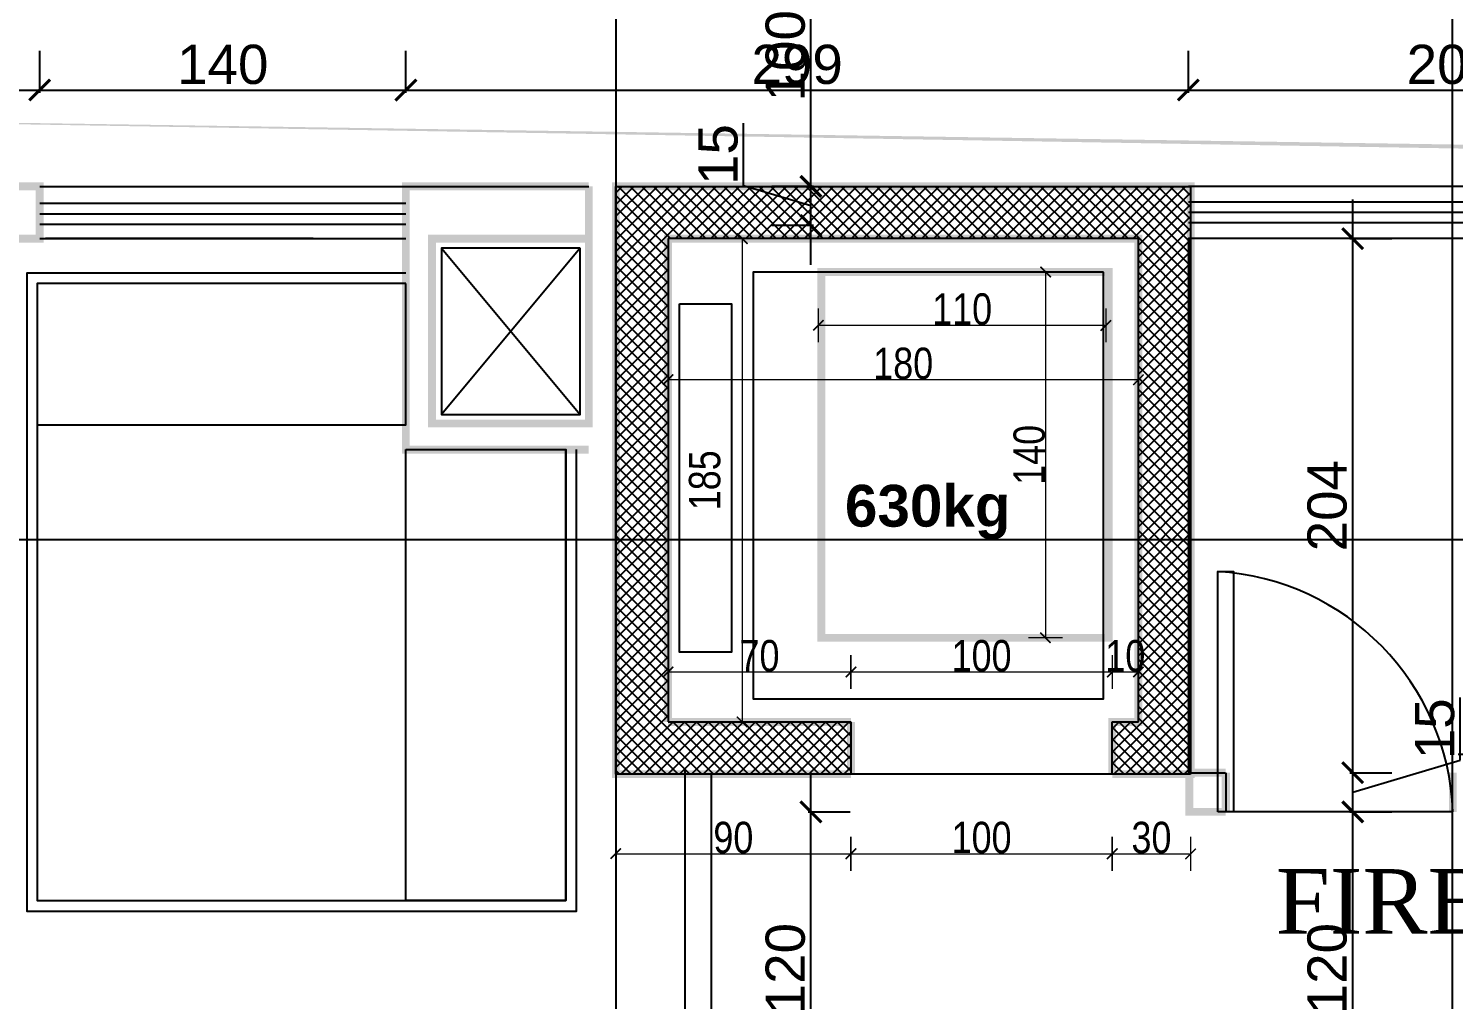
# Model space of a CAD drawing. Extents: x 250879 to 348495, y -51522 to -9360.
# Drawn here: x 279821 to 280366, y -20469 to -20097 of the extents above; entities that cross this region are included whole.
import ezdxf

# ---------------------------------------------------------------- set-up
doc = ezdxf.new("R2010")
doc.units = 0
doc.layers.get('0').update_dxf_attribs({"linetype": 'CONTINUOUS'})
doc.layers.get('DEFPOINTS').update_dxf_attribs({"color": 9, "linetype": 'CONTINUOUS'})
for name, color, linetype in [('AXIS', 1, 'CONTINUOUS'), ('FURNITURE', 4, 'CONTINUOUS'), ('TEXT', 3, 'CONTINUOUS'), ('WALL', 7, 'CONTINUOUS')]:
    doc.layers.add(name, color=color, linetype=linetype)
doc.layers.add('dimention', color=151, linetype='CONTINUOUS', lineweight=13)
doc.styles.get("Standard").update_dxf_attribs({"font": 'sanss___.ttf', "height": 15})
doc.styles.add('style2', font='romantic.ttf', dxfattribs={"height": 50})
doc.styles.add('STYLE4', font='arialbd.ttf', dxfattribs={"height": 0.2})
doc.styles.add('yon', font='ARIALN.TTF')
doc.dimstyles.new('CM', dxfattribs={"dimscale": 0, "dimtxt": 12, "dimasz": 0.4, "dimexe": 50, "dimexo": 1000, "dimgap": 0.03, "dimtad": 1, "dimdec": 0, "dimzin": 0, "dimdsep": 46, "dimtxsty": 'yon', "dimblk": 'Ar thick3', "dimcen": 3, "dimdle": 8, "dimse1": 1, "dimse2": 1, "dimclrd": 8, "dimclre": 8, "dimclrt": 30, "dimadec": 0, "dimazin": 0, "dimtfac": 1, "dimtdec": 0, "dimtix": 1, "dimtmove": 1, "dimatfit": 3, "dimfxl": 50, "dimtolj": 1, "dimtzin": 0, "dimlwd": 9, "dimarcsym": 0})
doc.dimstyles.new('STANDARD$0', dxfattribs={"dimscale": 0, "dimtxt": 12, "dimasz": 8, "dimexe": 15, "dimexo": 0.0625, "dimgap": 2, "dimtad": 1, "dimdec": 0, "dimzin": 0, "dimdsep": 46, "dimtxsty": 'Standard', "dimblk1": 'ARCHTICK', "dimblk2": 'ARCHTICK', "dimsah": 1, "dimcen": 0.09, "dimdle": 15, "dimclrd": 3, "dimclre": 3, "dimclrt": 3, "dimazin": 0, "dimtfac": 1, "dimtdec": 0, "dimtofl": 0, "dimtmove": 1, "dimatfit": 3, "dimldrblk": 'ARCHTICK', "dimfxl": 1.045499999999997, "dimfxlon": 1, "dimtolj": 1, "dimtzin": 0, "dimarcsym": 0})

# ---------------------------------------------------------------- blocks, each defined once
blk = doc.blocks.new('_ARCHTICK')
at = {"color": 0, "linetype": 'ByBlock', "const_width": 0.15}
blk.add_lwpolyline([(-0.5, -0.5), (0.5, 0.5)], dxfattribs=at)
blk = doc.blocks.new('*D308')
at = {"layer": 'DEFPOINTS', "color": 0, "linetype": 'Continuous', "transparency": 16777216}
for p in [(280113.2225218799, -20397.09950007161), (280119.9894628904, -20397.09950007161), (280117.6954637787, -20517.09950007167)]:
    blk.add_point(p, dxfattribs=at)
at = {"layer": 'WALL', "color": 3, "linetype": 'Continuous', "lineweight": -2, "transparency": 16777216}
for p, q in [((280119.9894628904, -20532.09950007167), (280119.9894628904, -20382.09950007161)), ((280118.9439628904, -20397.09950007161), (280134.9894628904, -20397.09950007161)), ((280118.9439628904, -20517.09950007167), (280134.9894628904, -20517.09950007167))]:
    blk.add_line(p, q, dxfattribs=at)
at = {"layer": 'WALL', "color": 3, "linetype": 'Continuous', "lineweight": -2, "transparency": 16777216, "xscale": 8, "yscale": 8, "zscale": 8}
for p, rotation in [((280119.9894628904, -20397.09950007161), 90), ((280119.9894628904, -20517.09950007167), 270)]:
    blk.add_blockref('_ARCHTICK', p, dxfattribs=dict(at, rotation=rotation))
at = {"layer": 'WALL', "color": 3, "linetype": 'Continuous', "transparency": 16777216, "insert": (280110.2631254419, -20457.0995000716), "char_height": 15, "attachment_point": 5, "rotation": 90}
blk.add_mtext('\\A1;120', dxfattribs=at)
blk = doc.blocks.new('*D309')
at = {"layer": 'DEFPOINTS', "color": 0, "linetype": 'Continuous', "transparency": 16777216}
for p in [(280119.9894628904, -20157.66837803005), (280135.9578552865, -20157.66837803005), (280135.9578552865, -20172.66837803005)]:
    blk.add_point(p, dxfattribs=at)
at = {"layer": 'WALL', "color": 3, "linetype": 'Continuous', "lineweight": -2, "transparency": 16777216}
for p, q in [((280094.2631254419, -20157.45047679548), (280094.2631254419, -20133.53278132223)), ((280119.9894628904, -20187.66837803005), (280119.9894628904, -20142.66837803005)), ((280119.9894628904, -20165.16837803005), (280094.2631254419, -20157.45047679548)), ((280121.0349628904, -20157.66837803005), (280104.9894628904, -20157.66837803005)), ((280121.0349628904, -20172.66837803005), (280104.9894628904, -20172.66837803005))]:
    blk.add_line(p, q, dxfattribs=at)
at = {"layer": 'WALL', "color": 3, "linetype": 'Continuous', "lineweight": -2, "transparency": 16777216, "xscale": 8, "yscale": 8, "zscale": 8}
for p, rotation in [((280119.9894628904, -20157.66837803005), 90), ((280119.9894628904, -20172.66837803005), 270)]:
    blk.add_blockref('_ARCHTICK', p, dxfattribs=dict(at, rotation=rotation))
at = {"layer": 'WALL', "color": 3, "linetype": 'Continuous', "transparency": 16777216, "insert": (280084.5367879933, -20145.49162905881), "char_height": 15, "attachment_point": 5, "rotation": 90}
blk.add_mtext('\\A1;15', dxfattribs=at)
blk = doc.blocks.new('*D310')
at = {"layer": 'DEFPOINTS', "color": 0, "linetype": 'Continuous', "transparency": 16777216}
for p in [(280119.9894628904, -20057.66837803005), (280152.9973915203, -20057.66837803005), (280135.9578552865, -20157.66837803005)]:
    blk.add_point(p, dxfattribs=at)
at = {"layer": 'WALL', "color": 3, "linetype": 'Continuous', "lineweight": -2, "transparency": 16777216}
for p, q in [((280119.9894628904, -20172.66837803005), (280119.9894628904, -20042.66837803005)), ((280121.0349628904, -20057.66837803005), (280104.9894628904, -20057.66837803005)), ((280121.0349628904, -20157.66837803005), (280104.9894628904, -20157.66837803005))]:
    blk.add_line(p, q, dxfattribs=at)
at = {"layer": 'WALL', "color": 3, "linetype": 'Continuous', "lineweight": -2, "transparency": 16777216, "xscale": 8, "yscale": 8, "zscale": 8}
for p, rotation in [((280119.9894628904, -20057.66837803005), 90), ((280119.9894628904, -20157.66837803005), 270)]:
    blk.add_blockref('_ARCHTICK', p, dxfattribs=dict(at, rotation=rotation))
at = {"layer": 'WALL', "color": 3, "linetype": 'Continuous', "transparency": 16777216, "insert": (280110.2631254419, -20107.66837803001), "char_height": 15, "attachment_point": 5, "rotation": 90}
blk.add_mtext('\\A1;100', dxfattribs=at)
blk = doc.blocks.new('*D323')
at = {"layer": 'DEFPOINTS', "color": 0, "linetype": 'Continuous', "transparency": 16777216}
for p in [(279824.8477660769, -20120.79212183401), (279584.8477660771, -20157.66837802995), (279824.8477660769, -20157.66837802995)]:
    blk.add_point(p, dxfattribs=at)
at = {"layer": 'WALL', "color": 3, "linetype": 'Continuous', "lineweight": -2, "transparency": 16777216}
for p, q in [((279584.8477660771, -20121.83762183401), (279584.8477660771, -20105.79212183401)), ((279824.8477660769, -20121.83762183401), (279824.8477660769, -20105.79212183401)), ((279569.8477660771, -20120.79212183401), (279839.8477660769, -20120.79212183401))]:
    blk.add_line(p, q, dxfattribs=at)
at = {"layer": 'WALL', "color": 3, "linetype": 'Continuous', "lineweight": -2, "transparency": 16777216, "xscale": 8, "yscale": 8, "zscale": 8, "rotation": 180}
blk.add_blockref('_ARCHTICK', (279584.8477660771, -20120.79212183401), dxfattribs=at)
at = {"layer": 'WALL', "color": 3, "linetype": 'Continuous', "lineweight": -2, "transparency": 16777216, "xscale": 8, "yscale": 8, "zscale": 8}
blk.add_blockref('_ARCHTICK', (279824.8477660769, -20120.79212183401), dxfattribs=at)
at = {"layer": 'WALL', "color": 3, "linetype": 'Continuous', "transparency": 16777216, "insert": (279704.847766077, -20111.06578438545), "char_height": 15, "attachment_point": 5}
blk.add_mtext('\\A1;240', dxfattribs=at)
blk = doc.blocks.new('*D324')
at = {"layer": 'DEFPOINTS', "color": 0, "linetype": 'Continuous', "transparency": 16777216}
for p in [(279964.9954716973, -20120.79212183401), (279824.8477660769, -20157.66837802995), (279964.9954716973, -20157.66837803005)]:
    blk.add_point(p, dxfattribs=at)
at = {"layer": 'WALL', "color": 3, "linetype": 'Continuous', "lineweight": -2, "transparency": 16777216}
for p, q in [((279824.8477660769, -20121.83762183401), (279824.8477660769, -20105.79212183401)), ((279964.9954716973, -20121.83762183401), (279964.9954716973, -20105.79212183401)), ((279809.8477660769, -20120.79212183401), (279979.9954716973, -20120.79212183401))]:
    blk.add_line(p, q, dxfattribs=at)
at = {"layer": 'WALL', "color": 3, "linetype": 'Continuous', "lineweight": -2, "transparency": 16777216, "xscale": 8, "yscale": 8, "zscale": 8, "rotation": 180}
blk.add_blockref('_ARCHTICK', (279824.8477660769, -20120.79212183401), dxfattribs=at)
at = {"layer": 'WALL', "color": 3, "linetype": 'Continuous', "lineweight": -2, "transparency": 16777216, "xscale": 8, "yscale": 8, "zscale": 8}
blk.add_blockref('_ARCHTICK', (279964.9954716973, -20120.79212183401), dxfattribs=at)
at = {"layer": 'WALL', "color": 3, "linetype": 'Continuous', "transparency": 16777216, "insert": (279894.9216188871, -20111.06578438545), "char_height": 15, "attachment_point": 5}
blk.add_mtext('\\A1;140', dxfattribs=at)
blk = doc.blocks.new('*D325')
at = {"layer": 'DEFPOINTS', "color": 0, "linetype": 'Continuous', "transparency": 16777216}
for p in [(280264.4727400402, -20120.79212183401), (279964.9954716973, -20157.66837803005), (280264.4727400402, -20157.66837803005)]:
    blk.add_point(p, dxfattribs=at)
at = {"layer": 'WALL', "color": 3, "linetype": 'Continuous', "lineweight": -2, "transparency": 16777216}
for p, q in [((279964.9954716973, -20121.83762183401), (279964.9954716973, -20105.79212183401)), ((280264.4727400402, -20121.83762183401), (280264.4727400402, -20105.79212183401)), ((279949.9954716973, -20120.79212183401), (280279.4727400402, -20120.79212183401))]:
    blk.add_line(p, q, dxfattribs=at)
at = {"layer": 'WALL', "color": 3, "linetype": 'Continuous', "lineweight": -2, "transparency": 16777216, "xscale": 8, "yscale": 8, "zscale": 8, "rotation": 180}
blk.add_blockref('_ARCHTICK', (279964.9954716973, -20120.79212183401), dxfattribs=at)
at = {"layer": 'WALL', "color": 3, "linetype": 'Continuous', "lineweight": -2, "transparency": 16777216, "xscale": 8, "yscale": 8, "zscale": 8}
blk.add_blockref('_ARCHTICK', (280264.4727400402, -20120.79212183401), dxfattribs=at)
at = {"layer": 'WALL', "color": 3, "linetype": 'Continuous', "transparency": 16777216, "insert": (280114.7341058687, -20111.06578438545), "char_height": 15, "attachment_point": 5}
blk.add_mtext('\\A1;299', dxfattribs=at)
blk = doc.blocks.new('*D326')
at = {"layer": 'DEFPOINTS', "color": 0, "linetype": 'Continuous', "transparency": 16777216}
for p in [(280466.4954716972, -20120.79212183401), (280264.4727400402, -20157.66837803005), (280466.4954716972, -20157.66837803005)]:
    blk.add_point(p, dxfattribs=at)
at = {"layer": 'WALL', "color": 3, "linetype": 'Continuous', "lineweight": -2, "transparency": 16777216}
for p, q in [((280264.4727400402, -20121.83762183401), (280264.4727400402, -20105.79212183401)), ((280466.4954716972, -20121.83762183401), (280466.4954716972, -20105.79212183401)), ((280249.4727400402, -20120.79212183401), (280481.4954716972, -20120.79212183401))]:
    blk.add_line(p, q, dxfattribs=at)
at = {"layer": 'WALL', "color": 3, "linetype": 'Continuous', "lineweight": -2, "transparency": 16777216, "xscale": 8, "yscale": 8, "zscale": 8, "rotation": 180}
blk.add_blockref('_ARCHTICK', (280264.4727400402, -20120.79212183401), dxfattribs=at)
at = {"layer": 'WALL', "color": 3, "linetype": 'Continuous', "lineweight": -2, "transparency": 16777216, "xscale": 8, "yscale": 8, "zscale": 8}
blk.add_blockref('_ARCHTICK', (280466.4954716972, -20120.79212183401), dxfattribs=at)
at = {"layer": 'WALL', "color": 3, "linetype": 'Continuous', "transparency": 16777216, "insert": (280365.4841058687, -20111.06578438545), "char_height": 15, "attachment_point": 5}
blk.add_mtext('\\A1;202', dxfattribs=at)
blk = doc.blocks.new('*D373')
at = {"layer": 'DEFPOINTS', "color": 0, "linetype": 'Continuous', "transparency": 16777216}
for p in [(280310.2376413294, -20397.09950007146), (280327.3484513927, -20397.09950007146), (280277.8477660769, -20517.09950007161)]:
    blk.add_point(p, dxfattribs=at)
at = {"layer": 'WALL', "color": 3, "linetype": 'Continuous', "lineweight": -2, "transparency": 16777216}
for p, q in [((280327.3484513927, -20532.09950007161), (280327.3484513927, -20382.09950007146)), ((280326.3029513927, -20397.09950007146), (280342.3484513927, -20397.09950007146)), ((280326.3029513927, -20517.09950007161), (280342.3484513927, -20517.09950007161))]:
    blk.add_line(p, q, dxfattribs=at)
at = {"layer": 'WALL', "color": 3, "linetype": 'Continuous', "lineweight": -2, "transparency": 16777216, "xscale": 8, "yscale": 8, "zscale": 8}
for p, rotation in [((280327.3484513927, -20397.09950007146), 90), ((280327.3484513927, -20517.09950007161), 270)]:
    blk.add_blockref('_ARCHTICK', p, dxfattribs=dict(at, rotation=rotation))
at = {"layer": 'WALL', "color": 3, "linetype": 'Continuous', "transparency": 16777216, "insert": (280317.6221139441, -20457.09950007149), "char_height": 15, "attachment_point": 5, "rotation": 90}
blk.add_mtext('\\A1;120', dxfattribs=at)
blk = doc.blocks.new('*D374')
at = {"layer": 'DEFPOINTS', "color": 0, "linetype": 'Continuous', "transparency": 16777216}
for p in [(280278.6731196784, -20382.09950007161), (280327.3484513927, -20382.09950007161), (280310.2376413294, -20397.09950007146)]:
    blk.add_point(p, dxfattribs=at)
at = {"layer": 'WALL', "color": 3, "linetype": 'Continuous', "lineweight": -2, "transparency": 16777216}
for p, q in [((280368.5274637384, -20377.24579636783), (280368.5274637384, -20353.32810089458)), ((280327.3484513927, -20412.09950007146), (280327.3484513927, -20367.09950007161)), ((280327.3484513927, -20389.59950007153), (280368.5274637384, -20377.24579636783)), ((280326.3029513927, -20382.09950007161), (280342.3484513927, -20382.09950007161)), ((280326.3029513927, -20397.09950007146), (280342.3484513927, -20397.09950007146))]:
    blk.add_line(p, q, dxfattribs=at)
at = {"layer": 'WALL', "color": 3, "linetype": 'Continuous', "lineweight": -2, "transparency": 16777216, "xscale": 8, "yscale": 8, "zscale": 8}
for p, rotation in [((280327.3484513927, -20382.09950007161), 90), ((280327.3484513927, -20397.09950007146), 270)]:
    blk.add_blockref('_ARCHTICK', p, dxfattribs=dict(at, rotation=rotation))
at = {"layer": 'WALL', "color": 3, "linetype": 'Continuous', "transparency": 16777216, "insert": (280358.8011262898, -20365.28694863116), "char_height": 15, "attachment_point": 5, "rotation": 90}
blk.add_mtext('\\A1;15', dxfattribs=at)
blk = doc.blocks.new('*D375')
at = {"layer": 'DEFPOINTS', "color": 0, "linetype": 'Continuous', "transparency": 16777216}
for p in [(280293.8833520564, -20177.66837803005), (280327.3484513927, -20177.66837803005), (280278.6731196784, -20382.09950007161)]:
    blk.add_point(p, dxfattribs=at)
at = {"layer": 'WALL', "color": 3, "linetype": 'Continuous', "lineweight": -2, "transparency": 16777216}
for p, q in [((280327.3484513927, -20397.09950007161), (280327.3484513927, -20162.66837803005)), ((280326.3029513927, -20177.66837803005), (280342.3484513927, -20177.66837803005)), ((280326.3029513927, -20382.09950007161), (280342.3484513927, -20382.09950007161))]:
    blk.add_line(p, q, dxfattribs=at)
at = {"layer": 'WALL', "color": 3, "linetype": 'Continuous', "lineweight": -2, "transparency": 16777216, "xscale": 8, "yscale": 8, "zscale": 8}
for p, rotation in [((280327.3484513927, -20177.66837803005), 90), ((280327.3484513927, -20382.09950007161), 270)]:
    blk.add_blockref('_ARCHTICK', p, dxfattribs=dict(at, rotation=rotation))
at = {"layer": 'WALL', "color": 3, "linetype": 'Continuous', "transparency": 16777216, "insert": (280317.6221139441, -20279.88393905079), "char_height": 15, "attachment_point": 5, "rotation": 90}
blk.add_mtext('\\A1;204', dxfattribs=at)
blk = doc.blocks.new('Ar thick3')
at = {"layer": 'dimention'}
blk.add_line((0, 16.22270537386066), (0, -16.22270537385884), dxfattribs=at)
at = {"layer": 'dimention', "const_width": 1.5}
blk.add_lwpolyline([(-5, -5.099295543877815), (5, 4.900704456122184)], dxfattribs=at)
blk = doc.blocks.new('*D1456')
at = {"layer": 'DEFPOINTS', "color": 0, "linetype": 'Continuous', "transparency": 16777216}
for p in [(275515.8736874223, -19138.96726523715), (275695.8736874223, -19138.96726523715), (275695.8736874223, -19192.94671258073)]:
    blk.add_point(p, dxfattribs=at)
at = {"layer": 'WALL', "color": 8, "linetype": 'Continuous', "lineweight": 9, "transparency": 16777216}
blk.add_line((275516.2736874223, -19192.94671258073), (275695.4736874222, -19192.94671258073), dxfattribs=at)
at = {"layer": 'WALL', "color": 8, "linetype": 'Continuous', "lineweight": 9, "transparency": 16777216, "xscale": 0.4, "yscale": 0.4, "zscale": 0.4, "rotation": 180}
blk.add_blockref('Ar thick3', (275515.8736874223, -19192.94671258073), dxfattribs=at)
at = {"layer": 'WALL', "color": 8, "linetype": 'Continuous', "lineweight": 9, "transparency": 16777216, "xscale": 0.4, "yscale": 0.4, "zscale": 0.4}
blk.add_blockref('Ar thick3', (275695.8736874223, -19192.94671258073), dxfattribs=at)
at = {"layer": 'WALL', "color": 30, "linetype": 'Continuous', "transparency": 16777216, "insert": (275605.8736874223, -19186.78983672807), "char_height": 12, "attachment_point": 5, "style": 'yon'}
blk.add_mtext('\\A1;180', dxfattribs=at)
blk = doc.blocks.new('*D1457')
at = {"layer": 'DEFPOINTS', "color": 0, "linetype": 'Continuous', "transparency": 16777216}
for p in [(275551.0883099155, -19138.96726523715), (275544.2439528528, -19323.96726523715), (275551.0883099155, -19323.96726523715)]:
    blk.add_point(p, dxfattribs=at)
at = {"layer": 'WALL', "color": 8, "linetype": 'Continuous', "lineweight": 9, "transparency": 16777216}
blk.add_line((275544.2439528528, -19139.36726523715), (275544.2439528528, -19323.56726523715), dxfattribs=at)
at = {"layer": 'WALL', "color": 8, "linetype": 'Continuous', "lineweight": 9, "transparency": 16777216, "xscale": 0.4, "yscale": 0.4, "zscale": 0.4}
for p, rotation in [((275544.2439528528, -19138.96726523715), 90), ((275544.2439528528, -19323.96726523715), 270)]:
    blk.add_blockref('Ar thick3', p, dxfattribs=dict(at, rotation=rotation))
at = {"layer": 'WALL', "color": 30, "linetype": 'Continuous', "transparency": 16777216, "insert": (275529.9433870927, -19231.46726523711), "char_height": 12, "attachment_point": 5, "rotation": 90, "style": 'yon'}
blk.add_mtext('\\A1;185', dxfattribs=at)
blk = doc.blocks.new('*D1471')
at = {"layer": 'DEFPOINTS', "color": 0, "linetype": 'Continuous', "transparency": 16777216}
for p in [(275495.8736874223, -19343.96726523715), (275585.8736874223, -19343.96726523715), (275585.8736874223, -19374.41912921058)]:
    blk.add_point(p, dxfattribs=at)
at = {"layer": 'WALL', "color": 8, "linetype": 'Continuous', "lineweight": 9, "transparency": 16777216}
blk.add_line((275496.2736874223, -19374.41912921058), (275585.4736874222, -19374.41912921058), dxfattribs=at)
at = {"layer": 'WALL', "color": 8, "linetype": 'Continuous', "lineweight": 9, "transparency": 16777216, "xscale": 0.4, "yscale": 0.4, "zscale": 0.4, "rotation": 180}
blk.add_blockref('Ar thick3', (275495.8736874223, -19374.41912921058), dxfattribs=at)
at = {"layer": 'WALL', "color": 8, "linetype": 'Continuous', "lineweight": 9, "transparency": 16777216, "xscale": 0.4, "yscale": 0.4, "zscale": 0.4}
blk.add_blockref('Ar thick3', (275585.8736874223, -19374.41912921058), dxfattribs=at)
at = {"layer": 'WALL', "color": 30, "linetype": 'Continuous', "transparency": 16777216, "insert": (275540.8736874223, -19368.26225335792), "char_height": 12, "attachment_point": 5, "style": 'yon'}
blk.add_mtext('\\A1;90', dxfattribs=at)
blk = doc.blocks.new('*D1472')
at = {"layer": 'DEFPOINTS', "color": 0, "linetype": 'Continuous', "transparency": 16777216}
for p in [(275585.8736874223, -19343.96726523715), (275685.8736874223, -19343.96726523715), (275685.8736874223, -19374.41912921058)]:
    blk.add_point(p, dxfattribs=at)
at = {"layer": 'WALL', "color": 8, "linetype": 'Continuous', "lineweight": 9, "transparency": 16777216}
blk.add_line((275586.2736874223, -19374.41912921058), (275685.4736874222, -19374.41912921058), dxfattribs=at)
at = {"layer": 'WALL', "color": 8, "linetype": 'Continuous', "lineweight": 9, "transparency": 16777216, "xscale": 0.4, "yscale": 0.4, "zscale": 0.4, "rotation": 180}
blk.add_blockref('Ar thick3', (275585.8736874223, -19374.41912921058), dxfattribs=at)
at = {"layer": 'WALL', "color": 8, "linetype": 'Continuous', "lineweight": 9, "transparency": 16777216, "xscale": 0.4, "yscale": 0.4, "zscale": 0.4}
blk.add_blockref('Ar thick3', (275685.8736874223, -19374.41912921058), dxfattribs=at)
at = {"layer": 'WALL', "color": 30, "linetype": 'Continuous', "transparency": 16777216, "insert": (275635.8736874223, -19368.26225335792), "char_height": 12, "attachment_point": 5, "style": 'yon'}
blk.add_mtext('\\A1;100', dxfattribs=at)
blk = doc.blocks.new('*D1473')
at = {"layer": 'DEFPOINTS', "color": 0, "linetype": 'Continuous', "transparency": 16777216}
for p in [(275685.8736874223, -19343.96726523715), (275715.8736874223, -19343.96726523715), (275715.8736874223, -19374.41912921058)]:
    blk.add_point(p, dxfattribs=at)
at = {"layer": 'WALL', "color": 8, "linetype": 'Continuous', "lineweight": 9, "transparency": 16777216}
blk.add_line((275686.2736874223, -19374.41912921058), (275715.4736874222, -19374.41912921058), dxfattribs=at)
at = {"layer": 'WALL', "color": 8, "linetype": 'Continuous', "lineweight": 9, "transparency": 16777216, "xscale": 0.4, "yscale": 0.4, "zscale": 0.4, "rotation": 180}
blk.add_blockref('Ar thick3', (275685.8736874223, -19374.41912921058), dxfattribs=at)
at = {"layer": 'WALL', "color": 8, "linetype": 'Continuous', "lineweight": 9, "transparency": 16777216, "xscale": 0.4, "yscale": 0.4, "zscale": 0.4}
blk.add_blockref('Ar thick3', (275715.8736874223, -19374.41912921058), dxfattribs=at)
at = {"layer": 'WALL', "color": 30, "linetype": 'Continuous', "transparency": 16777216, "insert": (275700.8736874223, -19368.26225335792), "char_height": 12, "attachment_point": 5, "style": 'yon'}
blk.add_mtext('\\A1;30', dxfattribs=at)
blk = doc.blocks.new('*D1474')
at = {"layer": 'DEFPOINTS', "color": 0, "linetype": 'Continuous', "transparency": 16777216}
for p in [(275685.8736874223, -19304.85455504493), (275685.8736874223, -19323.96726523715), (275695.8736874223, -19323.96726523715)]:
    blk.add_point(p, dxfattribs=at)
at = {"layer": 'WALL', "color": 8, "linetype": 'Continuous', "lineweight": 9, "transparency": 16777216}
for p, q in [((275685.4736874222, -19304.85455504493), (275685.0736874223, -19304.85455504493)), ((275695.8736874223, -19304.85455504493), (275685.8736874223, -19304.85455504493)), ((275696.2736874223, -19304.85455504493), (275696.6736874222, -19304.85455504493))]:
    blk.add_line(p, q, dxfattribs=at)
at = {"layer": 'WALL', "color": 8, "linetype": 'Continuous', "lineweight": 9, "transparency": 16777216, "xscale": 0.4, "yscale": 0.4, "zscale": 0.4}
blk.add_blockref('Ar thick3', (275685.8736874223, -19304.85455504493), dxfattribs=at)
at = {"layer": 'WALL', "color": 8, "linetype": 'Continuous', "lineweight": 9, "transparency": 16777216, "xscale": 0.4, "yscale": 0.4, "zscale": 0.4, "rotation": 180}
blk.add_blockref('Ar thick3', (275695.8736874223, -19304.85455504493), dxfattribs=at)
at = {"layer": 'WALL', "color": 30, "linetype": 'Continuous', "transparency": 16777216, "insert": (275690.8736874223, -19298.69767919228), "char_height": 12, "attachment_point": 5, "style": 'yon'}
blk.add_mtext('\\A1;10', dxfattribs=at)
blk = doc.blocks.new('*D1475')
at = {"layer": 'DEFPOINTS', "color": 0, "linetype": 'Continuous', "transparency": 16777216}
for p in [(275585.8736874223, -19304.85455504493), (275585.8736874223, -19323.96726523715), (275685.8736874223, -19323.96726523715)]:
    blk.add_point(p, dxfattribs=at)
at = {"layer": 'WALL', "color": 8, "linetype": 'Continuous', "lineweight": 9, "transparency": 16777216}
blk.add_line((275685.4736874222, -19304.85455504493), (275586.2736874223, -19304.85455504493), dxfattribs=at)
at = {"layer": 'WALL', "color": 8, "linetype": 'Continuous', "lineweight": 9, "transparency": 16777216, "xscale": 0.4, "yscale": 0.4, "zscale": 0.4, "rotation": 180}
blk.add_blockref('Ar thick3', (275585.8736874223, -19304.85455504493), dxfattribs=at)
at = {"layer": 'WALL', "color": 8, "linetype": 'Continuous', "lineweight": 9, "transparency": 16777216, "xscale": 0.4, "yscale": 0.4, "zscale": 0.4}
blk.add_blockref('Ar thick3', (275685.8736874223, -19304.85455504493), dxfattribs=at)
at = {"layer": 'WALL', "color": 30, "linetype": 'Continuous', "transparency": 16777216, "insert": (275635.8736874223, -19298.69767919228), "char_height": 12, "attachment_point": 5, "style": 'yon'}
blk.add_mtext('\\A1;100', dxfattribs=at)
blk = doc.blocks.new('*D1476')
at = {"layer": 'DEFPOINTS', "color": 0, "linetype": 'Continuous', "transparency": 16777216}
for p in [(275515.8736874223, -19304.85455504493), (275515.8736874223, -19323.96726523715), (275585.8736874223, -19323.96726523715)]:
    blk.add_point(p, dxfattribs=at)
at = {"layer": 'WALL', "color": 8, "linetype": 'Continuous', "lineweight": 9, "transparency": 16777216}
blk.add_line((275585.4736874222, -19304.85455504493), (275516.2736874223, -19304.85455504493), dxfattribs=at)
at = {"layer": 'WALL', "color": 8, "linetype": 'Continuous', "lineweight": 9, "transparency": 16777216, "xscale": 0.4, "yscale": 0.4, "zscale": 0.4, "rotation": 180}
blk.add_blockref('Ar thick3', (275515.8736874223, -19304.85455504493), dxfattribs=at)
at = {"layer": 'WALL', "color": 8, "linetype": 'Continuous', "lineweight": 9, "transparency": 16777216, "xscale": 0.4, "yscale": 0.4, "zscale": 0.4}
blk.add_blockref('Ar thick3', (275585.8736874223, -19304.85455504493), dxfattribs=at)
at = {"layer": 'WALL', "color": 30, "linetype": 'Continuous', "transparency": 16777216, "insert": (275550.8736874223, -19298.69767919228), "char_height": 12, "attachment_point": 5, "style": 'yon'}
blk.add_mtext('\\A1;70', dxfattribs=at)
blk = doc.blocks.new('*D1492')
at = {"layer": 'DEFPOINTS', "color": 0, "linetype": 'Continuous', "transparency": 16777216}
for p in [(280122.8803582307, -20202.73053302785), (280232.8803582307, -20202.73053302785), (280122.8803582307, -20210.86129733414)]:
    blk.add_point(p, dxfattribs=at)
at = {"layer": 'WALL', "color": 8, "linetype": 'Continuous', "lineweight": 9, "transparency": 16777216}
blk.add_line((280232.4803582306, -20210.86129733414), (280123.2803582307, -20210.86129733414), dxfattribs=at)
at = {"layer": 'WALL', "color": 8, "linetype": 'Continuous', "lineweight": 9, "transparency": 16777216, "xscale": 0.4, "yscale": 0.4, "zscale": 0.4, "rotation": 180}
blk.add_blockref('Ar thick3', (280122.8803582307, -20210.86129733414), dxfattribs=at)
at = {"layer": 'WALL', "color": 8, "linetype": 'Continuous', "lineweight": 9, "transparency": 16777216, "xscale": 0.4, "yscale": 0.4, "zscale": 0.4}
blk.add_blockref('Ar thick3', (280232.8803582307, -20210.86129733414), dxfattribs=at)
at = {"layer": 'WALL', "color": 30, "linetype": 'Continuous', "transparency": 16777216, "insert": (280177.8803582307, -20204.70442148148), "char_height": 12, "attachment_point": 5, "style": 'yon'}
blk.add_mtext('\\A1;110', dxfattribs=at)
blk = doc.blocks.new('*D1493')
at = {"layer": 'DEFPOINTS', "color": 0, "linetype": 'Continuous', "transparency": 16777216}
for p in [(280209.2721193983, -20190.447177601), (280209.2721193983, -20330.447177601), (280209.7709801918, -20330.447177601)]:
    blk.add_point(p, dxfattribs=at)
at = {"layer": 'WALL', "color": 8, "linetype": 'Continuous', "lineweight": 9, "transparency": 16777216}
blk.add_line((280209.7709801918, -20190.847177601), (280209.7709801918, -20330.047177601), dxfattribs=at)
at = {"layer": 'WALL', "color": 8, "linetype": 'Continuous', "lineweight": 9, "transparency": 16777216, "xscale": 0.4, "yscale": 0.4, "zscale": 0.4}
for p, rotation in [((280209.7709801918, -20190.447177601), 90), ((280209.7709801918, -20330.447177601), 270)]:
    blk.add_blockref('Ar thick3', p, dxfattribs=dict(at, rotation=rotation))
at = {"layer": 'WALL', "color": 30, "linetype": 'Continuous', "transparency": 16777216, "insert": (280203.6141043392, -20260.44717760096), "char_height": 12, "attachment_point": 5, "rotation": 90, "style": 'yon'}
blk.add_mtext('\\A1;140', dxfattribs=at)
blk = doc.blocks.new('LIFT G2')
at = {"layer": 'AXIS'}
h = blk.add_hatch(dxfattribs=at)
h.set_pattern_fill('ANSI37', color=256, style=0)
h.set_pattern_definition([(45, (0, 0), (-2.245064030267288, 2.245064030267288), []), (135, (0, 0), (-2.245064030267288, -2.245064030267288), [])])
h.paths.add_polyline_path([(275715.8736874223, -19118.96726523715), (275495.8736874223, -19118.96726523715), (275495.8736874223, -19343.96726523715), (275585.8736874223, -19343.96726523715), (275585.8736874223, -19323.96726523715), (275515.8736874223, -19323.96726523715), (275515.8736874223, -19138.96726523715), (275695.8736874223, -19138.96726523715), (275695.8736874223, -19323.96726523715), (275685.8736874223, -19323.96726523715), (275685.8736874223, -19343.96726523716), (275715.8736874223, -19343.96726523715)])
at = {"layer": 'FURNITURE'}
blk.add_line((275685.8736874223, -19343.96726523715), (275585.8736874223, -19343.96726523715), dxfattribs=at)
for points in [[(275682.5630394979, -19151.7460648081), (275548.4294014234, -19151.7460648081), (275548.4294014234, -19315.12188278181), (275682.5630394979, -19315.12188278181)], [(275520.250604757, -19163.94196494941), (275540.224085688, -19163.94196494941), (275540.224085688, -19297.27564186958), (275520.250604757, -19297.27564186958)]]:
    blk.add_lwpolyline(points, close=True, dxfattribs=at)
at = {"layer": 'WALL', "linetype": 'Continuous'}
for p, q in [((275495.8736874223, -19343.96726523715), (275495.8736874223, -19118.96726523715)), ((275495.8736874223, -19118.96726523715), (275715.8736874223, -19118.96726523715)), ((275715.8736874223, -19118.96726523715), (275715.8736874223, -19343.96726523715)), ((275695.8736874223, -19138.96726523715), (275515.8736874223, -19138.96726523715)), ((275515.8736874223, -19138.96726523715), (275515.8736874223, -19323.96726523715)), ((275695.8736874223, -19323.96726523715), (275695.8736874223, -19138.96726523715)), ((275515.8736874223, -19323.96726523715), (275585.8736874223, -19323.96726523715)), ((275585.8736874223, -19323.96726523715), (275585.8736874223, -19343.96726523715)), ((275685.8736874223, -19343.96726523715), (275685.8736874223, -19323.96726523715)), ((275685.8736874223, -19323.96726523715), (275695.8736874223, -19323.96726523715)), ((275585.8736874223, -19343.96726523715), (275495.8736874223, -19343.96726523715)), ((275585.8736874223, -19343.96726523715), (275495.8736874223, -19343.96726523715)), ((275715.8736874223, -19343.96726523715), (275685.8736874223, -19343.96726523715))]:
    blk.add_line(p, q, dxfattribs=at)
at = {"layer": 'WALL', "linetype": 'Continuous', "const_width": 3}
for points in [[(275585.8736874223, -19343.96726523715), (275495.8736874223, -19343.96726523715), (275495.8736874223, -19118.96726523715), (275715.8736874223, -19118.96726523715), (275715.8736874223, -19343.96726523715), (275685.8736874223, -19343.96726523715)], [(275515.8736874223, -19323.96726523715), (275515.8736874223, -19138.96726523715), (275695.8736874223, -19138.96726523715), (275695.8736874223, -19323.96726523715), (275685.8736874223, -19323.96726523715)], [(275585.8736874223, -19323.96726523715), (275515.8736874223, -19323.96726523715)], [(275585.8736874223, -19343.96726523715), (275585.8736874223, -19323.96726523715)], [(275695.8736874223, -19323.96726523715), (275685.8736874223, -19323.96726523715), (275685.8736874223, -19343.96726523715)]]:
    blk.add_lwpolyline(points, dxfattribs=at)
at = {"layer": 'WALL', "linetype": 'Continuous'}
for base, p1, p2, picture, middle in [((275695.8736874223, -19192.94671258073), (275515.8736874223, -19138.96726523715), (275695.8736874223, -19138.96726523715), '*D1456', (275605.8736874223, -19186.78983672807)), ((275515.8736874223, -19304.85455504493), (275585.8736874223, -19323.96726523715), (275515.8736874223, -19323.96726523715), '*D1476', (275550.8736874223, -19298.69767919228)), ((275585.8736874223, -19304.85455504493), (275685.8736874223, -19323.96726523715), (275585.8736874223, -19323.96726523715), '*D1475', (275635.8736874223, -19298.69767919228)), ((275685.8736874223, -19304.85455504493), (275695.8736874223, -19323.96726523715), (275685.8736874223, -19323.96726523715), '*D1474', (275690.8736874223, -19298.69767919228)), ((275585.8736874223, -19374.41912921058), (275495.8736874223, -19343.96726523715), (275585.8736874223, -19343.96726523715), '*D1471', (275540.8736874223, -19368.26225335792)), ((275685.8736874223, -19374.41912921058), (275585.8736874223, -19343.96726523715), (275685.8736874223, -19343.96726523715), '*D1472', (275635.8736874223, -19368.26225335792)), ((275715.8736874223, -19374.41912921058), (275685.8736874223, -19343.96726523715), (275715.8736874223, -19343.96726523715), '*D1473', (275700.8736874223, -19368.26225335792))]:
    dim = blk.add_linear_dim(base=base, p1=p1, p2=p2, dimstyle='CM', override={"dimscale": 1}, dxfattribs=at)
    dim.commit()
    dim.dimension.update_dxf_attribs({"geometry": picture, "text_midpoint": middle})
dim = blk.add_linear_dim(base=(275544.2439528528, -19323.96726523715), p1=(275551.0883099155, -19138.96726523715), p2=(275551.0883099155, -19323.96726523715), angle=90, dimstyle='CM', override={"dimscale": 1}, dxfattribs=at)
dim.commit()
dim.dimension.update_dxf_attribs({"geometry": '*D1457', "text_midpoint": (275536.1002629453, -19231.46726523711), "dimtype": 128})

msp = doc.modelspace()

# ---------------------------------------------------------------- linework, layer by layer
at = {"layer": 'AXIS'}
for p, q in [((280045.3246442294, -19847.67119970313), (280045.3246442294, -23531.69156735711)), ((280365.4841058687, -23496.32848654804), (280365.4841058687, -19845.49493143626)), ((280031.6996885267, -20181.28057765623), (279978.6291950956, -20244.99920302711)), ((279978.6291950956, -20181.28057765623), (280031.6996885267, -20244.99920302711)), ((279259.1514631801, -20292.8329642961), (281586.8652716252, -20292.8329642961))]:
    msp.add_line(p, q, dxfattribs=at)
at = {"layer": 'FURNITURE', "ltscale": 3}
for p, q in [((279824.847766077, -20157.66837803005), (280034.9954716974, -20157.66837803005)), ((280466.4954716972, -20157.66837803005), (280264.4727400402, -20157.66837803005)), ((279824.8477660769, -20164.1276194356), (279964.9954716973, -20164.1276194356)), ((280466.4954716972, -20163.66837803005), (280264.4727400402, -20163.66837803005)), ((279824.8477660769, -20172.1276194356), (279964.9954716973, -20172.1276194356)), ((280466.4954716972, -20167.66837803005), (280264.4727400402, -20167.66837803005)), ((280466.4954716972, -20171.66837803005), (280264.4727400402, -20171.66837803005)), ((279824.847766077, -20177.66837803005), (279964.9954716973, -20177.66837803005))]:
    msp.add_line(p, q, dxfattribs=at)
at = {"layer": 'FURNITURE'}
for p, q in [((280278.8621334881, -20397.09950007143), (280278.8621334881, -20382.09950007155)), ((280278.8621334881, -20397.09950007137), (280278.8621334881, -20382.09950007155)), ((280365.6731196784, -20397.09950007161), (280278.8621334881, -20397.09950007137))]:
    msp.add_line(p, q, dxfattribs=at)
at = {"layer": 'FURNITURE', "ltscale": 3}
msp.add_lwpolyline([(280367.6731196784, -20375.03589375006), (280665.9727400401, -20375.03589375006), (280665.9727400401, -20177.66837803005), (280264.4727400402, -20177.66837803005), (280264.4727400402, -20382.09950007161), (280278.6731196784, -20382.09950007161)], dxfattribs=at)
at = {"layer": 'FURNITURE'}
for points in [[(279964.9954716973, -20190.83752430533), (279819.8896013533, -20190.83752430533), (279819.8896013533, -20435.067483177), (280030.2619972366, -20435.067483177), (280030.2619972366, -20258.43794118764)], [(279964.9954716973, -20194.83752430533), (279823.8896013533, -20194.83752430533), (279823.8896013533, -20431.067483177), (280026.2619972366, -20431.067483177), (280026.2619972366, -20258.43794118764)]]:
    msp.add_lwpolyline(points, dxfattribs=at)
for points in [[(279964.9954716973, -20194.83752430533), (279823.8896013533, -20194.83752430533), (279823.8896013533, -20248.94820874254), (279964.9954716973, -20248.94820874254)], [(279964.9954716973, -20258.43794118764), (280026.2619972366, -20258.43794118764), (280026.2619972366, -20431.067483177), (279964.9954716973, -20431.067483177)]]:
    msp.add_lwpolyline(points, close=True, dxfattribs=at)
at = {"layer": 'FURNITURE', "flags": 128}
msp.add_lwpolyline([(280275.6731196784, -20397.09950007161), (280275.6731196784, -20305.13614911941), (280281.6731196784, -20305.13614911941), (280281.6731196784, -20397.09950007161), (280275.6731196783, -20397.09950007161)], dxfattribs=at)
at = {"layer": 'FURNITURE'}
msp.add_arc((280270.1315501413, -20400.58036822005), 95.6049577828679, 2.086535549165295, 86.67709066890238, dxfattribs=at)
at = {"layer": 'WALL', "linetype": 'Continuous'}
for p, q in [((279824.8477660769, -20168.1276194356), (279964.9954716973, -20168.1276194356)), ((280278.8621334881, -20397.09950007143), (280278.8621334881, -20382.09950007155)), ((280278.8621334881, -20397.09950007137), (280278.8621334881, -20382.09950007155))]:
    msp.add_line(p, q, dxfattribs=at)
at = {"layer": 'WALL', "ltscale": 3}
for p, q in [((279929.5488516231, -20177.66837803005), (279827.0348385915, -20177.66837803005)), ((279929.5488516231, -20177.66837803005), (279827.0348385915, -20177.66837803005)), ((280071.7941166149, -20381.27790686085), (280071.7941166149, -20517.09950007169)), ((280081.7941166151, -20382.29765074006), (280081.7941166151, -20517.09950007166)), ((280278.8621334881, -20397.09950007161), (280278.8621334881, -20382.09950007155))]:
    msp.add_line(p, q, dxfattribs=at)
at = {"layer": 'WALL', "color": 4, "linetype": 'Continuous', "const_width": 3}
msp.add_lwpolyline([(279420.2164598616, -22677.99755056024), (279444.7174527631, -22292.8329642961), (279458.0307950863, -21900.33296429605), (279400.4166440354, -21900.33296429605), (279400.4166440352, -21477.83296429605), (279482.8684714712, -21476.3338816897), (279469.7155069823, -21092.8329642961), (279420.2164598616, -20707.83296429793), (279374.8477660682, -20272.66837795765), (279463.7844114885, -20272.66837795774), (279463.7844114886, -20157.66837802989), (281267.183800249, -20156.76960970753), (281267.183800249, -20272.66837802978), (281356.1204456615, -20272.66837802239), (281310.8394950616, -20707.83296429606), (281286.8560823217, -20708.659079381), (281261.2527047552, -21092.8329642961), (281247.8111947391, -21492.8329642961), (281247.8084315081, -21892.8329642961), (281261.2444057, -22292.8329642961), (281286.8560823214, -22677.17143547373)], dxfattribs=at)
at = {"layer": 'WALL', "linetype": 'Continuous', "const_width": 3}
for points in [[(279584.8477660771, -20157.66837802988), (279584.8477660771, -20177.66837802995), (279824.8477660769, -20177.66837802988), (279824.8477660769, -20157.66837803005), (279584.847766077, -20157.668377999)], [(280034.9954716974, -20157.66837803005), (279974.9954716973, -20157.66837803005), (279964.9954716973, -20157.66837803005), (279964.9954716973, -20248.43794118764), (279964.9954716973, -20258.43794118764), (280034.9954716974, -20258.43794118764)], [(280034.9954716974, -20157.66837803005), (280034.9954716974, -20177.66837802988), (279974.9954716974, -20177.66837802988), (279974.9954716974, -20248.43794118764), (280034.9954716974, -20248.43794118764), (280034.9954716974, -20177.66837802988)], [(280123.9616031818, -20190.447177601), (280233.9616031818, -20190.447177601), (280233.9616031818, -20330.447177601), (280123.9616031818, -20330.447177601), (280123.9616031818, -20190.447177601)], [(280264.8019125723, -20381.36603584711), (280264.8019125723, -20397.09950007161), (280278.6731196784, -20397.09950007161)], [(280278.6731196784, -20382.09950007161), (280264.8019125723, -20382.09950007161)], [(280278.6731196784, -20382.09950007161), (280278.6731196784, -20397.09950007161)], [(280278.8621334881, -20382.09950007158), (280278.8621334881, -20397.09950007158)], [(280365.6731196784, -20397.09950007158), (280365.6731196784, -20382.09950007158)]]:
    msp.add_lwpolyline(points, dxfattribs=at)
at = {"layer": 'WALL', "linetype": 'Continuous', "ltscale": 3}
msp.add_lwpolyline([(279824.847766077, -20177.66837803005), (279864.847766077, -20177.66837803005)], dxfattribs=at)
at = {"layer": 'WALL', "linetype": 'Continuous'}
msp.add_lwpolyline([(280031.6996885267, -20181.28057765623), (279978.6291950956, -20181.28057765623), (279978.6291950956, -20244.99920302711), (280031.6996885267, -20244.99920302711)], close=True, dxfattribs=at)

# ---------------------------------------------------------------- block references
msp.add_blockref('LIFT G2', (4549.450956807239, -1038.7011127929), dxfattribs=at)

# ---------------------------------------------------------------- texts
at = {"layer": 'TEXT'}
for s, insert, char_height, width, attachment_point, style in [('630kg', (280196.3911234181, -20292.8329642961), 16, 173.1975406105419, 9, 'STYLE4'), ('FIRE ESCAPE STAIR', (280644.0178046669, -20419.00524668597), 24.696, 410.14629, 3, 'style2')]:
    msp.add_mtext(s, dxfattribs=dict(at, insert=insert, char_height=char_height, width=width, attachment_point=attachment_point, style=style))

# ---------------------------------------------------------------- dimensions: what is measured, and where the dimension line sits
at = {"layer": 'WALL', "linetype": 'Continuous'}
for base, p1, p2, dimstyle, picture, middle in [((280119.9894628904, -20057.66837803005), (280135.9578552865, -20157.66837803005), (280152.9973915203, -20057.66837803005), 'STANDARD$0', '*D310', (280110.2631254419, -20107.66837803001)), ((280119.9894628904, -20157.66837803005), (280135.9578552865, -20172.66837803005), (280135.9578552865, -20157.66837803005), 'STANDARD$0', '*D309', (280084.5367879933, -20155.45047679544)), ((280327.3484513927, -20177.66837803005), (280278.6731196784, -20382.09950007161), (280293.8833520564, -20177.66837803005), 'STANDARD$0', '*D375', (280317.6221139441, -20279.88393905079)), ((280209.7709801918, -20330.447177601), (280209.2721193983, -20190.447177601), (280209.2721193983, -20330.447177601), 'CM', '*D1493', (280203.6141043392, -20260.44717760096)), ((280327.3484513927, -20382.09950007161), (280310.2376413294, -20397.09950007146), (280278.6731196784, -20382.09950007161), 'STANDARD$0', '*D374', (280358.8011262898, -20375.24579636778)), ((280119.9894628904, -20397.09950007161), (280117.6954637787, -20517.09950007167), (280113.2225218799, -20397.09950007161), 'STANDARD$0', '*D308', (280110.2631254419, -20457.0995000716)), ((280327.3484513927, -20397.09950007146), (280277.8477660769, -20517.09950007161), (280310.2376413294, -20397.09950007146), 'STANDARD$0', '*D373', (280317.6221139441, -20457.09950007149))]:
    dim = msp.add_linear_dim(base=base, p1=p1, p2=p2, angle=90, dimstyle=dimstyle, override={"dimscale": 1}, dxfattribs=at)
    dim.commit()
    dim.dimension.update_dxf_attribs({"geometry": picture, "text_midpoint": middle})
for base, p1, p2, dimstyle, picture, middle in [((279824.8477660769, -20120.79212183401), (279584.8477660771, -20157.66837802995), (279824.8477660769, -20157.66837802995), 'STANDARD$0', '*D323', (279704.847766077, -20111.06578438545)), ((279964.9954716973, -20120.79212183401), (279824.8477660769, -20157.66837802995), (279964.9954716973, -20157.66837803005), 'STANDARD$0', '*D324', (279894.9216188871, -20111.06578438545)), ((280264.4727400402, -20120.79212183401), (279964.9954716973, -20157.66837803005), (280264.4727400402, -20157.66837803005), 'STANDARD$0', '*D325', (280114.7341058687, -20111.06578438545)), ((280466.4954716972, -20120.79212183401), (280264.4727400402, -20157.66837803005), (280466.4954716972, -20157.66837803005), 'STANDARD$0', '*D326', (280365.4841058687, -20111.06578438545)), ((280122.8803582307, -20210.86129733414), (280232.8803582307, -20202.73053302785), (280122.8803582307, -20202.73053302785), 'CM', '*D1492', (280177.8803582307, -20204.70442148148))]:
    dim = msp.add_linear_dim(base=base, p1=p1, p2=p2, dimstyle=dimstyle, override={"dimscale": 1}, dxfattribs=at)
    dim.commit()
    dim.dimension.update_dxf_attribs({"geometry": picture, "text_midpoint": middle})

doc.saveas('drawing.dxf')
